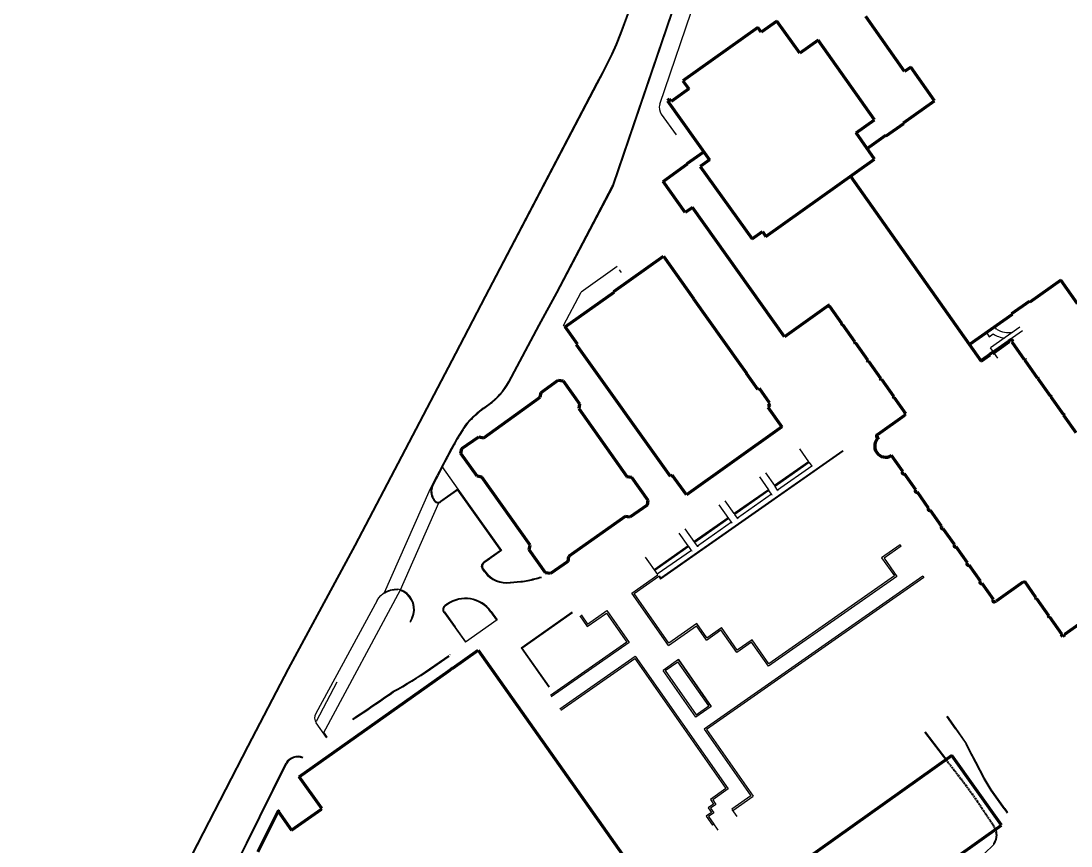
# Model space of a CAD drawing. Header units: millimetres. Extents: x -153 to 768, y -685 to 849.
# Drawn here: x -108.8 to 105.7, y -340.4 to -171.8 of the extents above; entities that cross this region are included whole.
import ezdxf

# ---------------------------------------------------------------- set-up
doc = ezdxf.new("R2010")
doc.units = ezdxf.units.MM
doc.header["$LTSCALE"] = 1.5
doc.linetypes.add('Dash', pattern=[6, 3, -3])
doc.linetypes.add('HIDDEN2', pattern=[0.1875, 0.125, -0.0625])
doc.layers.add('A-AREA', color=32, linetype='Dash', lineweight=9)
doc.layers.add('PD-Sidewalk', color=254, linetype='Continuous', true_color=0xe6e6e6)

msp = doc.modelspace()

# ---------------------------------------------------------------- linework, layer by layer
at = {"layer": 'A-AREA', "color": 7, "linetype": 'Continuous', "lineweight": 90}
for p, q in [((71.7, -182.11, 0), (63.77, -170.86, 0)), ((41.72, -173.13, 0), (26.41, -184.01, 0)), ((42.43, -174.12, 0), (41.72, -173.13, 0)), ((45.62, -171.86, 0), (42.43, -174.12, 0)), ((50.27, -178.41, 0), (45.62, -171.86, 0)), ((54.02, -175.74, 0), (50.27, -178.41, 0)), ((65.58, -191.99, 0), (54.02, -175.74, 0)), ((72.94, -181.24, 0), (71.7, -182.11, 0)), ((77.82, -188.15, 0), (72.94, -181.24, 0)), ((26.41, -184.01, 0), (27.6, -185.68, 0)), ((27.6, -185.68, 0), (24.01, -188.24, 0)), ((23.71, -187.82, 0), (23.3, -188.11, 0)), ((23.3, -188.11, 0), (31.88, -200.18, 0)), ((24.01, -188.24, 0), (23.71, -187.82, 0)), ((71.46, -192.63, 0), (77.82, -188.15, 0)), ((61.78, -194.69, 0), (65.58, -191.99, 0)), ((67.96, -195.29, 0), (71.55, -192.77, 0)), ((71.55, -192.77, 0), (71.46, -192.63, 0)), ((65.58, -200.05, 0), (61.78, -194.69, 0)), ((64.03, -197.86, 0), (67.87, -195.16, 0)), ((67.87, -195.16, 0), (67.96, -195.29, 0)), ((27.31, -200.94, 0), (30.71, -198.52, 0)), ((22.39, -204.59, 0), (27.38, -201.04, 0)), ((27.38, -201.04, 0), (27.31, -200.94, 0)), ((31.88, -200.18, 0), (29.94, -201.56, 0)), ((29.94, -201.56, 0), (40.54, -216.31, 0)), ((43.38, -215.84, 0), (65.58, -200.05, 0)), ((60.64, -203.56, 0), (87.35, -241.31, 0)), ((26.9, -210.93, 0), (22.39, -204.59, 0)), ((28.35, -209.9, 0), (26.9, -210.93, 0)), ((47.15, -236.34, 0), (28.35, -209.9, 0)), ((40.54, -216.31, 0), (42.66, -214.82, 0)), ((42.66, -214.82, 0), (43.38, -215.84, 0)), ((12.28, -227.12, 0), (22.44, -219.9, 0)), ((22.44, -219.9, 0), (28.6, -228.56, 0)), ((103.61, -224.77, 0), (97.25, -229.26, 0)), ((106.99, -229.59, 0), (103.61, -224.77, 0)), ((2.39, -234.32, 0), (12.36, -227.23, 0)), ((12.36, -227.23, 0), (12.28, -227.12, 0)), ((28.58, -228.57, 0), (37.84, -241.6, 0)), ((97.15, -229.12, 0), (93.56, -231.65, 0)), ((97.25, -229.26, 0), (97.15, -229.12, 0)), ((56.25, -229.9, 0), (47.15, -236.34, 0)), ((56.16, -230, 0), (56.27, -229.92, 0)), ((56.35, -230.26, 0), (56.16, -230, 0)), ((56.27, -229.92, 0), (56.25, -229.9, 0)), ((56.45, -230.18, 0), (56.35, -230.26, 0)), ((58.91, -233.65, 0), (56.45, -230.18, 0)), ((58.8, -233.73, 0), (58.91, -233.65, 0)), ((58.99, -233.99, 0), (58.8, -233.73, 0)), ((93.66, -231.78, 0), (84.95, -237.92, 0)), ((93.56, -231.65, 0), (93.66, -231.78, 0)), ((4.89, -237.84, 0), (2.39, -234.32, 0)), ((59.09, -233.92, 0), (58.99, -233.99, 0)), ((61.55, -237.39, 0), (59.09, -233.92, 0)), ((4.7, -237.97, 0), (4.89, -237.84, 0)), ((23.85, -264.9, 0), (4.7, -237.97, 0)), ((61.44, -237.46, 0), (61.55, -237.39, 0)), ((61.63, -237.73, 0), (61.44, -237.46, 0)), ((61.73, -237.65, 0), (61.63, -237.73, 0)), ((64.19, -241.12, 0), (61.73, -237.65, 0)), ((89.72, -239.75, 0), (93.12, -237.34, 0)), ((93.01, -237.19, 0), (93.5, -236.84, 0)), ((93.12, -237.34, 0), (93.01, -237.19, 0)), ((93.5, -236.84, 0), (93.81, -237.28, 0)), ((93.81, -237.28, 0), (93.62, -237.42, 0)), ((93.62, -237.42, 0), (96.14, -240.99, 0)), ((87.35, -241.31, 0), (89.18, -240.02, 0)), ((89.12, -239.94, 0), (89.61, -239.59, 0)), ((89.14, -239.96, 0), (89.12, -239.94, 0)), ((89.18, -240.02, 0), (89.14, -239.96, 0)), ((89.63, -239.62, 0), (89.72, -239.75, 0)), ((37.86, -241.58, 0), (39.41, -243.76, 0)), ((64.08, -241.2, 0), (64.19, -241.12, 0)), ((64.27, -241.46, 0), (64.08, -241.2, 0)), ((64.38, -241.38, 0), (64.27, -241.46, 0)), ((66.83, -244.85, 0), (64.38, -241.38, 0)), ((96.14, -240.99, 0), (96.24, -240.92, 0)), ((96.24, -240.92, 0), (96.36, -241.08, 0)), ((96.36, -241.08, 0), (96.26, -241.15, 0)), ((96.26, -241.15, 0), (98.78, -244.72, 0)), ((39.41, -243.76, 0), (39.33, -243.82, 0)), ((39.33, -243.82, 0), (41.65, -247.07, 0)), ((-2.55, -247.73, 0), (0.97, -245.19, 0)), ((0.97, -245.19, 0), (1.96, -245.35, 0)), ((1.96, -245.35, 0), (5.3, -250.04, 0)), ((66.72, -244.93, 0), (66.83, -244.85, 0)), ((66.91, -245.19, 0), (66.72, -244.93, 0)), ((67.02, -245.11, 0), (66.91, -245.19, 0)), ((69.47, -248.58, 0), (67.02, -245.11, 0)), ((98.78, -244.72, 0), (98.88, -244.65, 0)), ((98.88, -244.65, 0), (99, -244.81, 0)), ((99, -244.81, 0), (98.9, -244.89, 0)), ((98.9, -244.89, 0), (101.42, -248.45, 0)), ((-14.27, -256.98, 0), (-2.71, -248.68, 0)), ((-2.71, -248.68, 0), (-2.55, -247.73, 0)), ((41.65, -247.07, 0), (41.97, -246.84, 0)), ((41.97, -246.84, 0), (44.06, -249.79, 0)), ((69.36, -248.66, 0), (69.47, -248.58, 0)), ((69.55, -248.92, 0), (69.36, -248.66, 0)), ((101.42, -248.45, 0), (101.52, -248.38, 0)), ((101.52, -248.38, 0), (101.64, -248.55, 0)), ((101.64, -248.55, 0), (101.54, -248.62, 0)), ((101.54, -248.62, 0), (104.06, -252.18, 0)), ((5.3, -250.04, 0), (5.13, -251.03, 0)), ((44.15, -250.46, 0), (43.77, -250.74, 0)), ((43.77, -250.74, 0), (46.65, -254.79, 0)), ((44.06, -249.79, 0), (43.8, -249.97, 0)), ((43.8, -249.97, 0), (44.15, -250.46, 0)), ((69.66, -248.85, 0), (69.55, -248.92, 0)), ((71.95, -252.09, 0), (69.66, -248.85, 0)), ((5.13, -251.03, 0), (14.96, -264.89, 0)), ((66.27, -256.28, 0), (71.76, -252.39, 0)), ((71.68, -252.28, 0), (71.95, -252.09, 0)), ((71.76, -252.39, 0), (71.68, -252.28, 0)), ((104.06, -252.18, 0), (104.17, -252.11, 0)), ((104.17, -252.11, 0), (104.28, -252.28, 0)), ((104.28, -252.28, 0), (104.18, -252.35, 0)), ((104.18, -252.35, 0), (106.7, -255.92, 0)), ((46.65, -254.79, 0), (27.13, -268.67, 0)), ((-18.77, -259.19, 0), (-15.26, -256.82, 0)), ((-15.26, -256.82, 0), (-14.27, -256.98, 0)), ((66.31, -256.34, 0), (66.27, -256.28, 0)), ((66.28, -256.37, 0), (66.31, -256.34, 0)), ((-18.94, -260.18, 0), (-18.77, -259.19, 0)), ((-15.61, -264.87, 0), (-18.94, -260.18, 0)), ((71.33, -263.9, 0), (69.04, -260.65, 0)), ((-14.62, -265.04, 0), (-15.61, -264.87, 0)), ((-4.8, -278.93, 0), (-14.62, -265.04, 0)), ((14.96, -264.89, 0), (15.95, -265.06, 0)), ((15.95, -265.06, 0), (19.28, -269.75, 0)), ((24.24, -264.61, 0), (23.85, -264.9, 0)), ((27.13, -268.67, 0), (24.24, -264.61, 0)), ((73.98, -267.63, 0), (71.68, -264.38, 0)), ((19.28, -269.75, 0), (19.11, -270.74, 0)), ((76.61, -271.36, 0), (74.32, -268.12, 0)), ((19.11, -270.74, 0), (15.58, -273.25, 0)), ((79.26, -275.09, 0), (76.96, -271.85, 0)), ((14.59, -273.08, 0), (3.06, -281.26, 0)), ((15.58, -273.25, 0), (14.59, -273.08, 0)), ((81.9, -278.83, 0), (79.6, -275.58, 0)), ((-4.96, -279.89, 0), (-4.8, -278.93, 0)), ((-1.63, -284.58, 0), (-4.96, -279.89, 0)), ((84.54, -282.56, 0), (82.24, -279.31, 0)), ((2.89, -282.25, 0), (-0.64, -284.75, 0)), ((3.06, -281.26, 0), (2.89, -282.25, 0)), ((87.18, -286.29, 0), (84.88, -283.05, 0)), ((-0.64, -284.75, 0), (-1.63, -284.58, 0)), ((89.82, -290.02, 0), (87.52, -286.78, 0)), ((95.87, -286.48, 0), (90.38, -290.36, 0)), ((95.95, -286.59, 0), (95.87, -286.48, 0)), ((96.22, -286.39, 0), (95.95, -286.59, 0)), ((98.52, -289.64, 0), (96.22, -286.39, 0)), ((90.34, -290.3, 0), (90.3, -290.32, 0)), ((90.38, -290.36, 0), (90.34, -290.3, 0)), ((98.41, -289.71, 0), (98.52, -289.64, 0)), ((98.6, -289.98, 0), (98.41, -289.71, 0)), ((98.7, -289.9, 0), (98.6, -289.98, 0)), ((101.16, -293.37, 0), (98.7, -289.9, 0)), ((101.05, -293.45, 0), (101.16, -293.37, 0)), ((101.24, -293.71, 0), (101.05, -293.45, 0)), ((101.34, -293.63, 0), (101.24, -293.71, 0)), ((103.8, -297.1, 0), (101.34, -293.63, 0)), ((107.85, -294.75, 0), (104.38, -297.2, 0)), ((103.69, -297.18, 0), (103.8, -297.1, 0)), ((104.01, -297.63, 0), (103.69, -297.18, 0)), ((104.46, -297.31, 0), (104.01, -297.63, 0)), ((104.38, -297.2, 0), (104.46, -297.31, 0)), ((-20.55, -304.05, 0), (-15.41, -300.42, 0)), ((-15.41, -300.42, 0), (18.24, -348.02, 0)), ((-21.44, -304.68, 0), (-20.55, -304.04, 0)), ((-51.97, -326.26, 0), (-21.44, -304.68, 0)), ((81.37, -321.92, 0), (33.55, -355.92, 0)), ((91.5, -336.16, 0), (81.37, -321.92, 0)), ((-47.36, -332.77, 0), (-51.97, -326.26, 0)), ((-60.38, -341.63, 0), (-56.21, -333.16, 0)), ((-56.12, -333.28, 0), (-56.22, -333.34, 0)), ((-56.22, -333.34, 0), (-53.51, -337.17, 0)), ((-56.21, -333.16, 0), (-56.12, -333.28, 0)), ((-53.51, -337.17, 0), (-47.43, -332.87, 0)), ((-47.46, -332.84, 0), (-47.36, -332.77, 0)), ((-47.43, -332.87, 0), (-47.46, -332.84, 0)), ((64.22, -355.5, 0), (91.5, -336.16, 0))]:
    msp.add_line(p, q, dxfattribs=at)
for centre, radius, start, end in [((67.87, -258.68, 0), 2.29, 129.7422, 300.7587), ((66.25, -256.66, 0), 0.3, 83.3321, 301.0158), ((71.53, -264.13, 0), 0.3, 129.9834, 301.0158), ((74.17, -267.86, 0), 0.3, 129.5508, 300.5672), ((76.81, -271.59, 0), 0.3, 129.9834, 301.0158), ((79.45, -275.32, 0), 0.3, 129.5508, 300.5672), ((82.09, -279.06, 0), 0.3, 129.9834, 301.0158), ((84.73, -282.79, 0), 0.3, 129.5508, 300.5672), ((87.37, -286.52, 0), 0.3, 129.9834, 301.0158), ((90.01, -290.25, 0), 0.3, 129.5474, 347.2097)]:
    msp.add_arc(centre, radius, start, end, dxfattribs=at)
at = {"layer": 'PD-Sidewalk', "color": 9}
for p, q in [((12.17, -205.13, 0), (27.03, -161.45, 0)), ((12.33, -205.2, 0), (27.2, -161.49, 0)), ((21.7, -188.83, 0), (30.63, -162.59, 0)), ((8.79, -184.54, 0), (-14.03, -228.15, 0)), ((8.89, -184.68, 0), (-13.9, -228.22, 0)), ((22, -190.86, 0), (25.02, -195.1, 0)), ((0.59, -227.32, 0), (11.99, -205.55, 0)), ((0.75, -227.4, 0), (12.15, -205.62, 0)), ((12.99, -222.01, 0), (5.63, -227.24, 0)), ((13.85, -223.22, 0), (13.45, -222.65, 0)), ((-3.02, -233.9, 0), (0.59, -227.32, 0)), ((2.02, -234.03, 0), (5.63, -227.24, 0)), ((-14.03, -228.15, 0), (-20.08, -239.77, 0)), ((-13.9, -228.22, 0), (-19.95, -239.84, 0)), ((-2.89, -233.97, 0), (0.75, -227.4, 0)), ((-9.2, -245.55, 0), (-3.02, -233.9, 0)), ((-9.07, -245.62, 0), (-2.89, -233.97, 0)), ((-2.89, -233.98, 0), (-2.89, -233.97, 0)), ((2.2, -234.28, 0), (2.02, -234.03, 0)), ((95.76, -235.12, 0), (87.23, -241.13, 0)), ((88.39, -235.49, 0), (90.12, -234.28, 0)), ((88.39, -235.49, 0), (88.97, -236.35, 0)), ((88.97, -236.35, 0), (89.81, -235.76, 0)), ((95.25, -234.39, 0), (89.26, -238.6, 0)), ((90.48, -234.8, 0), (90.12, -234.28, 0)), ((90.74, -240.71, 0), (89.26, -238.6, 0)), ((-14.35, -250.92, 0), (-13.24, -250.1, 0)), ((-14.26, -251.04, 0), (-13.15, -250.22, 0)), ((50.24, -259.25, 0), (52.07, -261.88, 0)), ((59.16, -259.74, 0), (21.87, -285.86, 0)), ((59.1, -259.66, 0), (21.89, -285.72, 0)), ((-22.84, -262.88, 0), (-19.57, -267.48, 0)), ((52.07, -261.88, 0), (45.11, -266.75, 0)), ((52.19, -262.04, 0), (45.23, -266.92, 0)), ((52.72, -262.79, 0), (45.75, -267.67, 0)), ((52.07, -261.88, 0), (52.12, -261.94, 0)), ((52.15, -261.98, 0), (52.19, -262.04, 0)), ((52.19, -262.04, 0), (52.72, -262.79, 0)), ((-24.72, -266.56, 0), (-23.75, -264.67, 0)), ((-24.72, -266.56, 0), (-23.75, -264.67, 0)), ((-24.04, -265.39, 0), (-24.7, -266.67, 0)), ((-23.97, -265.43, 0), (-24.59, -266.63, 0)), ((-23.97, -265.43, 0), (-24.11, -265.36, 0)), ((42.05, -264.99, 0), (43.88, -267.61, 0)), ((43.27, -264.13, 0), (45.11, -266.75, 0)), ((-34.56, -288.65, 0), (-25.44, -267.95, 0)), ((-25.44, -267.95, 0), (-24.73, -266.56, 0)), ((-19.57, -267.48, 0), (-23.11, -270, 0)), ((-19.6, -267.69, 0), (-23.01, -270.11, 0)), ((-19.6, -267.69, 0), (-10.84, -280.01, 0)), ((-19.57, -267.48, 0), (-10.63, -280.05, 0)), ((43.88, -267.61, 0), (36.92, -272.49, 0)), ((44, -267.78, 0), (37.04, -272.65, 0)), ((43.88, -267.61, 0), (43.93, -267.67, 0)), ((43.96, -267.72, 0), (44, -267.78, 0)), ((45.11, -266.75, 0), (45.16, -266.81, 0)), ((45.18, -266.86, 0), (45.23, -266.92, 0)), ((45.82, -267.77, 0), (45.87, -267.83, 0)), ((-24.3, -269.99, 0), (-24.19, -269.89, 0)), ((36.92, -272.49, 0), (35.08, -269.86, 0)), ((44.53, -268.53, 0), (37.56, -273.41, 0)), ((44.6, -268.63, 0), (44.64, -268.69, 0)), ((-31.25, -288.08, 0), (-23.4, -270.28, 0)), ((35.81, -273.51, 0), (33.85, -270.72, 0)), ((35.69, -273.35, 0), (28.73, -278.22, 0)), ((35.81, -273.51, 0), (28.84, -278.39, 0)), ((36.33, -274.27, 0), (29.37, -279.14, 0)), ((36.38, -274.33, 0), (35.81, -273.51, 0)), ((36.92, -272.49, 0), (36.96, -272.55, 0)), ((36.99, -272.59, 0), (37.04, -272.65, 0)), ((27.5, -279.08, 0), (25.66, -276.46, 0)), ((28.83, -278.37, 0), (26.89, -275.6, 0)), ((28.73, -278.22, 0), (28.77, -278.29, 0)), ((28.8, -278.33, 0), (28.84, -278.39, 0)), ((29.4, -279.18, 0), (28.87, -278.43, 0)), ((-10.84, -280.01, 0), (-14.26, -282.45, 0)), ((-10.63, -280.05, 0), (-14.18, -282.57, 0)), ((27.5, -279.08, 0), (20.54, -283.96, 0)), ((27.62, -279.25, 0), (20.65, -284.12, 0)), ((28.14, -280, 0), (21.18, -284.88, 0)), ((27.5, -279.08, 0), (27.54, -279.15, 0)), ((27.57, -279.19, 0), (27.62, -279.25, 0)), ((28.19, -280.06, 0), (27.62, -279.25, 0)), ((28.21, -280.1, 0), (28.26, -280.16, 0)), ((29.44, -279.24, 0), (29.49, -279.31, 0)), ((70.79, -278.87, 0), (67, -281.52, 0)), ((70.99, -279.16, 0), (67.49, -281.61, 0)), ((70.99, -279.16, 0), (70.79, -278.87, 0)), ((18.72, -281.37, 0), (21.21, -284.91, 0)), ((67, -281.52, 0), (69.64, -285.24, 0)), ((67.49, -281.61, 0), (70.13, -285.33, 0)), ((15.99, -288.75, 0), (21.29, -285.04, 0)), ((20.54, -283.96, 0), (20.58, -284.02, 0)), ((20.61, -284.06, 0), (20.65, -284.12, 0)), ((21.18, -284.88, 0), (21.22, -284.94, 0)), ((21.25, -284.98, 0), (21.29, -285.04, 0)), ((16.46, -288.79, 0), (21.47, -285.29, 0)), ((21.47, -285.29, 0), (21.87, -285.86, 0)), ((21.55, -285.23, 0), (21.89, -285.72, 0)), ((75.4, -285.3, 0), (30.77, -316.54, 0)), ((75.6, -285.58, 0), (31.26, -316.63, 0)), ((70.13, -285.32, 0), (43.89, -303.69, 0)), ((69.64, -285.24, 0), (43.97, -303.21, 0)), ((75.4, -285.3, 0), (75.6, -285.58, 0)), ((-47.02, -317.34, 0), (-31.25, -288.08, 0)), ((23.46, -299.42, 0), (16, -288.75, 0)), ((23.54, -298.94, 0), (16.46, -288.79, 0)), ((-21.77, -290.97, 0), (-22.2, -291.27, 0)), ((-21.68, -291.09, 0), (-22.11, -291.39, 0)), ((-22.43, -292.67, 0), (-18.01, -298.79, 0)), ((-22.31, -292.58, 0), (-20.11, -295.64, 0)), ((-12.85, -292.57, 0), (-11.63, -294.27, 0)), ((-12.73, -292.48, 0), (-11.51, -294.18, 0)), ((-6.62, -299.95, 0), (3.79, -292.6, 0)), ((-6.49, -299.98, 0), (3.85, -292.68, 0)), ((5.35, -293.4, 0), (6.87, -295.57, 0)), ((5.64, -293.2, 0), (6.96, -295.08, 0)), ((6.87, -295.57, 0), (10.8, -292.81, 0)), ((6.96, -295.08, 0), (10.89, -292.33, 0)), ((10.8, -292.81, 0), (14.95, -298.74, 0)), ((10.89, -292.33, 0), (15.44, -298.82, 0)), ((-11.53, -294.19, 0), (-18.01, -298.79, 0)), ((23.46, -299.42, 0), (29.18, -295.41, 0)), ((29.27, -294.93, 0), (23.54, -298.94, 0)), ((31.23, -298.34, 0), (29.18, -295.41, 0)), ((31.32, -297.85, 0), (29.27, -294.93, 0)), ((31.32, -297.85, 0), (34.28, -295.78, 0)), ((37.52, -300.41, 0), (34.28, -295.78, 0)), ((31.23, -298.34, 0), (34.19, -296.26, 0)), ((37.43, -300.89, 0), (34.19, -296.26, 0)), ((-6.62, -299.95, 0), (-0.99, -307.98, 0)), ((-6.49, -299.98, 0), (-0.91, -307.93, 0)), ((14.95, -298.74, 0), (-0.66, -309.67, 0)), ((15.44, -298.82, 0), (-0.46, -309.96, 0)), ((40.45, -298.78, 0), (37.43, -300.89, 0)), ((40.53, -298.29, 0), (37.52, -300.41, 0)), ((43.89, -303.69, 0), (40.45, -298.78, 0)), ((43.97, -303.21, 0), (40.53, -298.29, 0)), ((-21.21, -301.35, 0), (-21.1, -301.27, 0)), ((1.26, -312.41, 0), (16.67, -301.62, 0)), ((1.46, -312.7, 0), (16.58, -302.11, 0)), ((16.67, -301.62, 0), (35.67, -328.77, 0)), ((25.51, -302.34, 0), (22.37, -304.54, 0)), ((32.19, -311.89, 0), (25.51, -302.34, 0)), ((25.51, -302.34, 0), (32.19, -311.89, 0)), ((22.82, -304.57, 0), (25.38, -302.78, 0)), ((31.7, -311.8, 0), (25.38, -302.78, 0)), ((29.05, -314.08, 0), (22.37, -304.54, 0)), ((22.82, -304.57, 0), (29.14, -313.6, 0)), ((-44.24, -306.95, 0), (-48.48, -315.01, 0)), ((32.19, -311.89, 0), (29.05, -314.08, 0)), ((29.14, -313.6, 0), (31.7, -311.8, 0)), ((-46.37, -318.26, 0), (-48.49, -315.28, 0)), ((-46.25, -318.17, 0), (-46.94, -317.19, 0)), ((30.77, -316.54, 0), (40.31, -330.16, 0)), ((31.26, -316.63, 0), (40.8, -330.25, 0)), ((-46.37, -318.26, 0), (-46.24, -318.16, 0)), ((-66.32, -346.97, 0), (-54.68, -323.53, 0)), ((-66.17, -347.04, 0), (-54.53, -323.61, 0)), ((35.67, -328.77, 0), (32.5, -330.99, 0)), ((40.31, -330.16, 0), (36.38, -332.91, 0)), ((36.58, -333.2, 0), (40.8, -330.25, 0)), ((33.16, -331.93, 0), (32.07, -332.7, 0)), ((32.5, -330.99, 0), (33.16, -331.93, 0)), ((32.24, -333.55, 0), (31.15, -334.32, 0)), ((31.15, -334.32, 0), (32.45, -336.17, 0)), ((31.58, -332.61, 0), (32.24, -333.55, 0)), ((32.73, -333.64, 0), (31.63, -334.41, 0)), ((31.63, -334.41, 0), (32.72, -335.97, 0)), ((32.07, -332.7, 0), (32.73, -333.64, 0)), ((36.41, -332.95, 0), (37.42, -334.42, 0)), ((92.02, -332.85, 0), (92.62, -333.7, 0)), ((92.14, -332.76, 0), (92.74, -333.61, 0)), ((32.72, -335.97, 0), (32.45, -336.16, 0)), ((32.51, -335.69, 0), (33.56, -337.17, 0)), ((85.79, -344.16, 0), (89.99, -340.07, 0)), ((89.99, -340.07, 0), (89.85, -340.01, 0))]:
    msp.add_line(p, q, dxfattribs=at)
at = {"layer": 'PD-Sidewalk', "color": 9, "elevation": 0}
for points in [[(15.73, -168.49), (15.62, -168.82), (14.85, -171.08), (13.62, -174.36), (12.71, -176.62), (11.83, -178.58), (9.92, -182.42), (8.79, -184.54)], [(15.87, -168.54), (15.77, -168.86), (14.99, -171.13), (13.76, -174.41), (12.85, -176.67), (11.97, -178.65), (10.05, -182.49), (8.89, -184.68)], [(-20.08, -239.77), (-40.64, -279.02), (-54.25, -304.22)], [(-19.95, -239.84), (-40.5, -279.09), (-54.11, -304.29), (-54.11, -304.29)], [(52.76, -262.86), (52.72, -262.79)], [(52.83, -262.95), (52.79, -262.9)], [(44.53, -268.53), (44, -267.78)], [(45.75, -267.67), (45.23, -266.92)], [(45.8, -267.73), (45.75, -267.67)], [(45.87, -267.83), (45.83, -267.77)], [(44.57, -268.59), (44.53, -268.53)], [(44.64, -268.69), (44.6, -268.63)], [(36.45, -274.43), (36.41, -274.37)], [(37.56, -273.41), (37.04, -272.65)], [(37.61, -273.47), (37.56, -273.41)], [(37.67, -273.57), (37.63, -273.51)], [(29.37, -279.14), (28.84, -278.39)], [(29.41, -279.2), (29.37, -279.14)], [(29.49, -279.31), (29.44, -279.24)], [(-36.06, -290.27), (-48.53, -313.34)], [(-28.92, -293.77), (-29.37, -294.6)], [(-29.24, -294.67), (-28.78, -293.83)], [(-17.9, -298.71), (-20.11, -295.64)], [(-25.34, -304.42), (-21.33, -301.6)], [(-25.32, -304.23), (-21.42, -301.48)], [(16.58, -302.11), (35.19, -328.68), (32.02, -330.9)], [(-54.25, -304.22), (-62.53, -320.02), (-71.64, -337.74), (-83.31, -360.38), (-85.9, -365.46), (-102.04, -398.2), (-108.77, -411.83)], [(-54.11, -304.29), (-62.39, -320.09), (-71.5, -337.82), (-83.17, -360.46), (-85.75, -365.53), (-101.9, -398.27), (-108.63, -411.9)], [(82.11, -316.5), (80.33, -313.96)], [(82.24, -316.41), (80.45, -313.87)], [(75.75, -317.19), (80.23, -322.99)], [(75.88, -317.1), (80.35, -322.9)], [(82.11, -316.5), (84.25, -319.58)], [(84.36, -319.47), (82.24, -316.41)], [(92.02, -332.85), (89.31, -329), (87.85, -326.64), (86.15, -323.39), (84.84, -320.8), (84.22, -319.53)], [(92.14, -332.76), (89.44, -328.92), (87.99, -326.56), (86.28, -323.32), (84.98, -320.74), (84.36, -319.47)], [(32.02, -330.9), (32.68, -331.85), (31.58, -332.61)], [(90.36, -337.94), (90.39, -338.14), (90.24, -339.09), (89.85, -340.01)], [(90.5, -337.84), (90.55, -338.14), (90.39, -339.13), (89.99, -340.07)]]:
    msp.add_lwpolyline(points, dxfattribs=at)
at = {"layer": 'PD-Sidewalk', "color": 9}
for points in [[(-14.26, -251.04), (-14.73, -251.42, 0.017506), (-16.2, -252.66, 0.040836), (-17.7, -254.26, 0.025952), (-18.49, -255.38, 0.016109), (-20.33, -258.47, 0.009197), (-23.97, -265.43, 0.009205)], [(-14.35, -250.93), (-14.82, -251.3, 0.017506), (-16.3, -252.55, 0.040836), (-17.82, -254.17, 0.025952), (-18.62, -255.3, 0.016109), (-20.46, -258.4, 0.009205), (-23.75, -264.66, 0.009205)], [(-8.86, -286.49), (-6.7, -286.32, 0.034335), (-5.23, -286.1, 0.016101), (-2.52, -285.4, 0.016101)], [(-8.85, -286.64), (-6.69, -286.47, 0.034335), (-5.2, -286.24, 0.016101), (-2.48, -285.55, 0.016101)]]:
    msp.add_lwpolyline(points, format="xyb", dxfattribs=at)
at = {"layer": 'PD-Sidewalk', "color": 9, "const_width": 0.13}
for points in [[(-24.7, -266.67, 0.221601), (-24.71, -269.14)], [(-24.71, -269.14, 0.060615), (-24.25, -269.94)]]:
    msp.add_lwpolyline(points, format="xyb", dxfattribs=at)
at = {"layer": 'PD-Sidewalk', "color": 9, "elevation": 0}
for points in [[(-14.03, -284.49), (-14.5, -283.84, -0.414214), (-14.27, -282.45), (-13.17, -281.66), (-13.08, -281.79), (-14.18, -282.57, 0.414214), (-14.38, -283.75), (-13.91, -284.4)], [(-34.54, -288.82), (-34.63, -288.69, -0.16613), (-31.85, -287.95, -0.023965), (-31.81, -287.96), (-31.83, -288.1), (-31.86, -288.1, 0.165714), (-34.54, -288.82)]]:
    msp.add_lwpolyline(points, format="xyb", close=True, dxfattribs=at)
for points in [[(-36.06, -290.27, -0.29356), (-31.85, -287.95)], [(-28.78, -293.83, 0.381869), (-30.55, -288.36, 0.084926), (-31.84, -287.95, 0.084926)], [(-28.92, -293.77, 0.381884), (-30.62, -288.49, 0.048691), (-31.32, -288.21, 0.048691)]]:
    msp.add_lwpolyline(points, format="xyb", dxfattribs=at)
at = {"layer": 'PD-Sidewalk', "color": 9, "const_width": 0.13, "elevation": 0}
msp.add_lwpolyline([(-15.97, -290.18, 0.078709), (-17.96, -289.85)], format="xyb", dxfattribs=at)
at = {"layer": 'PD-Sidewalk', "color": 9, "linetype": 'HIDDEN2', "elevation": 0}
for points in [[(80.23, -322.99), (80.49, -323.33), (84.44, -328.48), (86.07, -330.76), (87.27, -332.55), (89.73, -336.19), (90.24, -337.25), (90.36, -337.94)], [(80.35, -322.9), (80.61, -323.24), (84.57, -328.39), (86.2, -330.67), (87.4, -332.47), (89.86, -336.12), (90.39, -337.2), (90.5, -337.84)]]:
    msp.add_lwpolyline(points, dxfattribs=at)
at = {"layer": 'PD-Sidewalk', "color": 9}
for centre, radius, start, end in [((23.83, -189.56, 0), 2.25, 161.2093, 215.4101), ((9.33, -204.16, 0), 3, 332.371, 341.2093), ((9.49, -204.23, 0), 3, 332.371, 341.2093), ((92.72, -231.4, 0), 5.24, 236.2792, 263.2085), ((92.89, -231.01, 0), 4.49, 237.6657, 281.8851), ((-20.95, -239.18, 0), 13.37, 305.2643, 331.5304), ((-20.95, -239.18, 0), 13.52, 305.2643, 331.5304), ((-22.05, -267.93, 0), 3, 152.8464, 204.588), ((-22.05, -267.93, 0), 2.85, 152.8464, 204.588), ((-19.32, -266.68, 0), 6, 204.588, 211.5329), ((-19.32, -266.68, 0), 5.85, 204.588, 211.5329), ((-23.59, -269.29, 0), 1, 211.5329, 305.4089), ((-23.59, -269.29, 0), 0.85, 211.5329, 305.4089), ((-9.67, -281.29, 0), 5.41, 216.3128, 278.942), ((-9.67, -281.29, 0), 5.26, 216.3128, 278.942), ((-21.62, -292.09, 0), 1, 125.324, 215.6665), ((-21.62, -292.09, 0), 0.85, 125.324, 215.6665), ((-18.01, -296.27, 0), 6.5, 35.6665, 125.324), ((-18.01, -296.27, 0), 6.35, 35.6665, 125.324), ((-74.84, -232.14, 0), 87.46, 298.7614, 304.4891), ((-74.84, -232.14, 0), 87.61, 298.7614, 304.4891), ((-330.93, 118.98, 0), 521.45, 303.772, 304.8763), ((-326.25, 112.06, 0), 513.25, 303.768, 304.8879), ((-47.03, -314.28, 0), 1.77, 147.8706, 214.5103), ((-52.24, -324.87, 0), 2.78, 67.1934, 151.2841), ((-52.24, -324.87, 0), 2.62, 67.1934, 151.214)]:
    msp.add_arc(centre, radius, start, end, dxfattribs=at)

doc.saveas('drawing.dxf')
